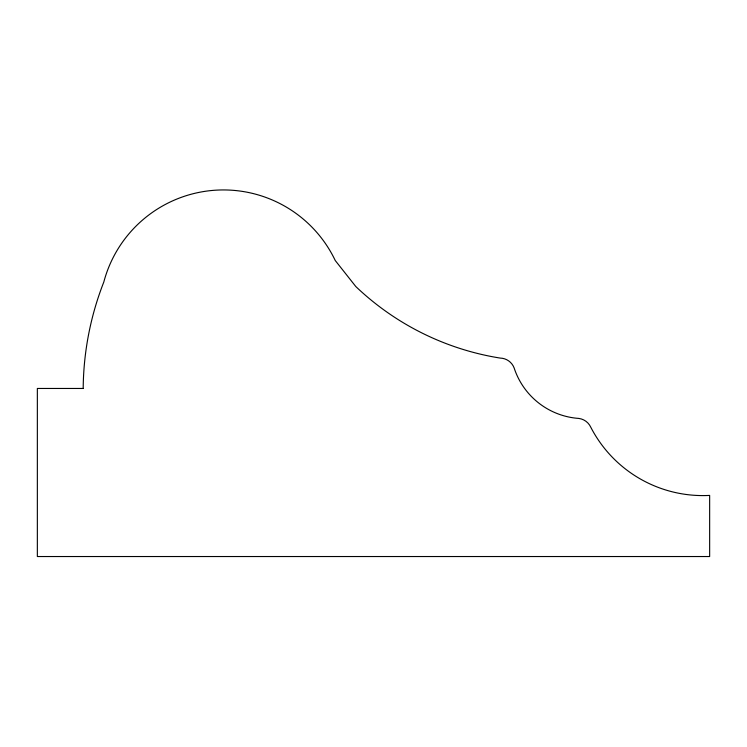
<?xml version="1.0" encoding="UTF-8"?>
<svg xmlns="http://www.w3.org/2000/svg" width="747" height="747" viewBox="0 0 747 747"><rect width="100%" height="100%" fill="white"/><g stroke="black" fill="none" stroke-linecap="round" stroke-linejoin="round"><path stroke-width="1.12" d="M83.188 388.459L37.35 388.459L37.35 556.534L709.65 556.534L709.65 495.41A126.178 126.178 0 0 1 590.793 427.265A15.276 15.276 0 0 0 578.757 418.423A73.449 73.449 0 0 1 514.113 367.888A15.276 15.276 0 0 0 500.219 358.084A271.105 271.105 0 0 1 355.787 286.521L335.244 260.516A123.797 123.797 0 0 0 103.805 282.03A298.492 298.492 0 0 0 83.188 388.459"/></g></svg>
